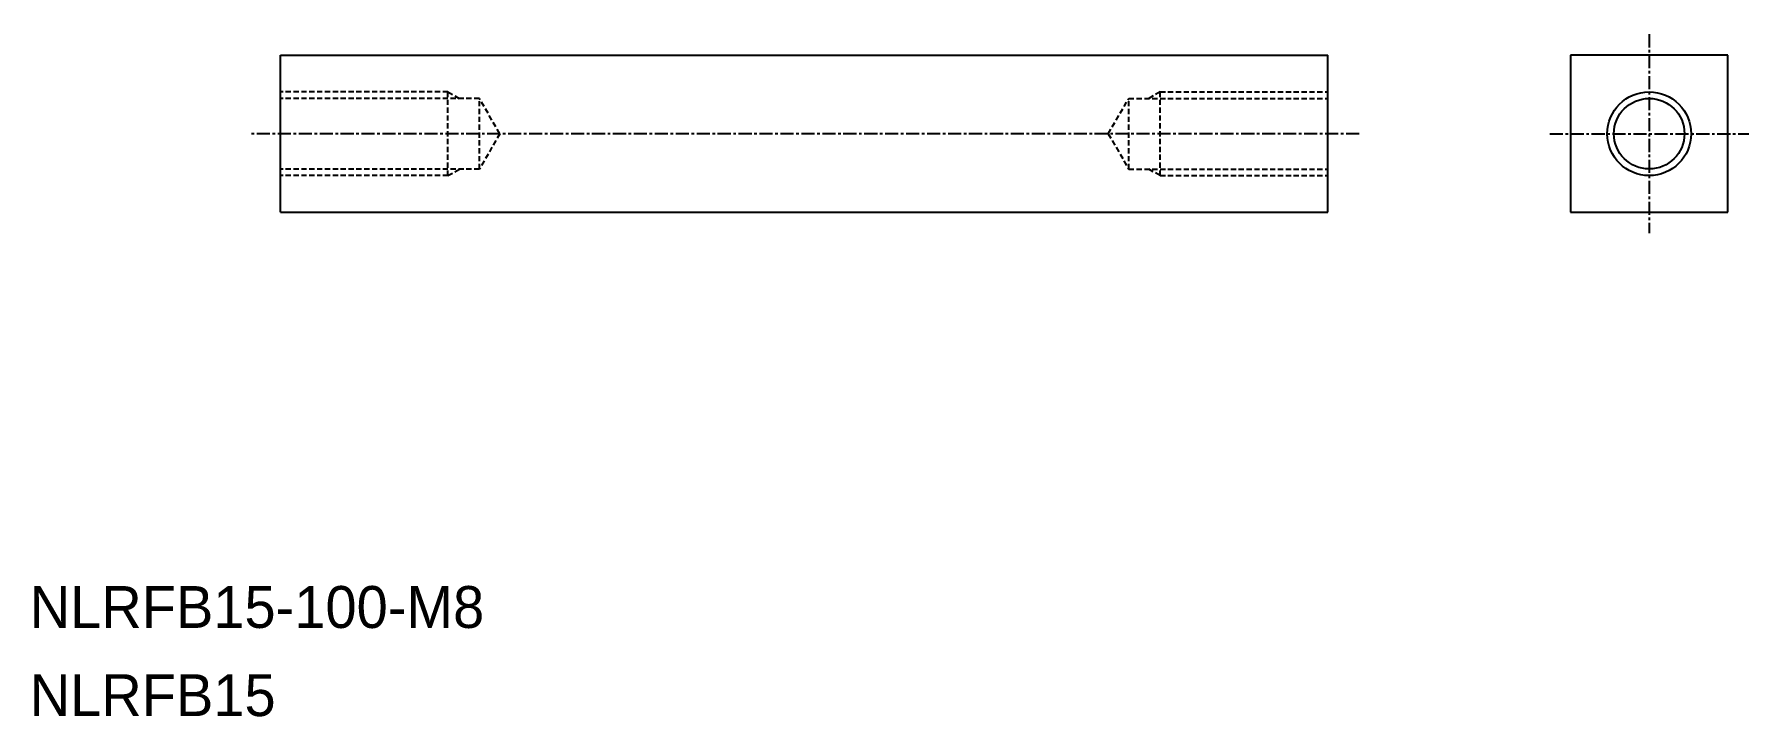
# Model space of a CAD drawing. Extents: x 526 to 689, y 94 to 159.
import ezdxf

# ---------------------------------------------------------------- set-up
doc = ezdxf.new("R2010")
doc.units = 0
doc.linetypes.add('CENTER', pattern=[2, 1.25, -0.25, 0.25, -0.25])
doc.linetypes.add('DASHED', pattern=[0.75, 0.5, -0.25])
doc.layers.get('0').update_dxf_attribs({"linetype": 'CONTINUOUS'})
doc.layers.add('CENTER', color=1, linetype='CENTER')

msp = doc.modelspace()

# ---------------------------------------------------------------- linework, layer by layer
at = {"color": 7, "linetype": 'CONTINUOUS'}
for p, q in [((549.17, 142.35), (549.17, 157.35)), ((549.17, 157.35), (649.17, 157.35)), ((649.17, 142.35), (649.17, 157.35)), ((687.37, 157.35), (672.37, 157.35)), ((672.37, 157.35), (672.37, 142.35)), ((687.37, 142.35), (687.37, 157.35)), ((549.17, 142.35), (649.17, 142.35)), ((672.37, 142.35), (687.37, 142.35))]:
    msp.add_line(p, q, dxfattribs=at)
at = {"color": 3, "linetype": 'DASHED'}
for p, q in [((565.17, 153.85), (549.17, 153.85)), ((568.17, 153.22), (549.17, 153.22)), ((565.17, 145.85), (565.17, 153.85)), ((565.17, 153.85), (566.26, 153.22)), ((568.17, 146.47), (568.17, 153.22)), ((570.12, 149.85), (568.17, 153.22)), ((628.22, 149.85), (630.17, 153.22)), ((630.17, 146.47), (630.17, 153.22)), ((630.17, 153.22), (649.17, 153.22)), ((633.17, 153.85), (632.09, 153.22)), ((633.17, 145.85), (633.17, 153.85)), ((633.17, 153.85), (649.17, 153.85)), ((570.12, 149.85), (568.17, 146.47)), ((628.22, 149.85), (630.17, 146.47)), ((568.17, 146.47), (549.17, 146.47)), ((565.17, 145.85), (549.17, 145.85)), ((565.17, 145.85), (566.26, 146.47)), ((630.17, 146.47), (649.17, 146.47)), ((633.17, 145.85), (632.09, 146.47)), ((633.17, 145.85), (649.17, 145.85))]:
    msp.add_line(p, q, dxfattribs=at)
at = {"color": 3, "linetype": 'CONTINUOUS'}
msp.add_circle((679.87, 149.85), 4, dxfattribs=at)
at = {"color": 7, "linetype": 'CONTINUOUS'}
msp.add_circle((679.87, 149.85), 3.37, dxfattribs=at)
at = {"layer": 'CENTER', "color": 1, "linetype": 'CENTER'}
for p, q in [((679.87, 159.35), (679.87, 140.35)), ((652.17, 149.85), (546.17, 149.85)), ((670.37, 149.85), (689.37, 149.85))]:
    msp.add_line(p, q, dxfattribs=at)

# ---------------------------------------------------------------- texts
at = {"color": 7, "linetype": 'CONTINUOUS'}
for s, p in [('NLRFB15-100-M8', (525.23, 102.64)), ('NLRFB15', (525.23, 94.22))]:
    msp.add_text(s, height=4, dxfattribs=at).set_placement(p)

doc.saveas('drawing.dxf')
